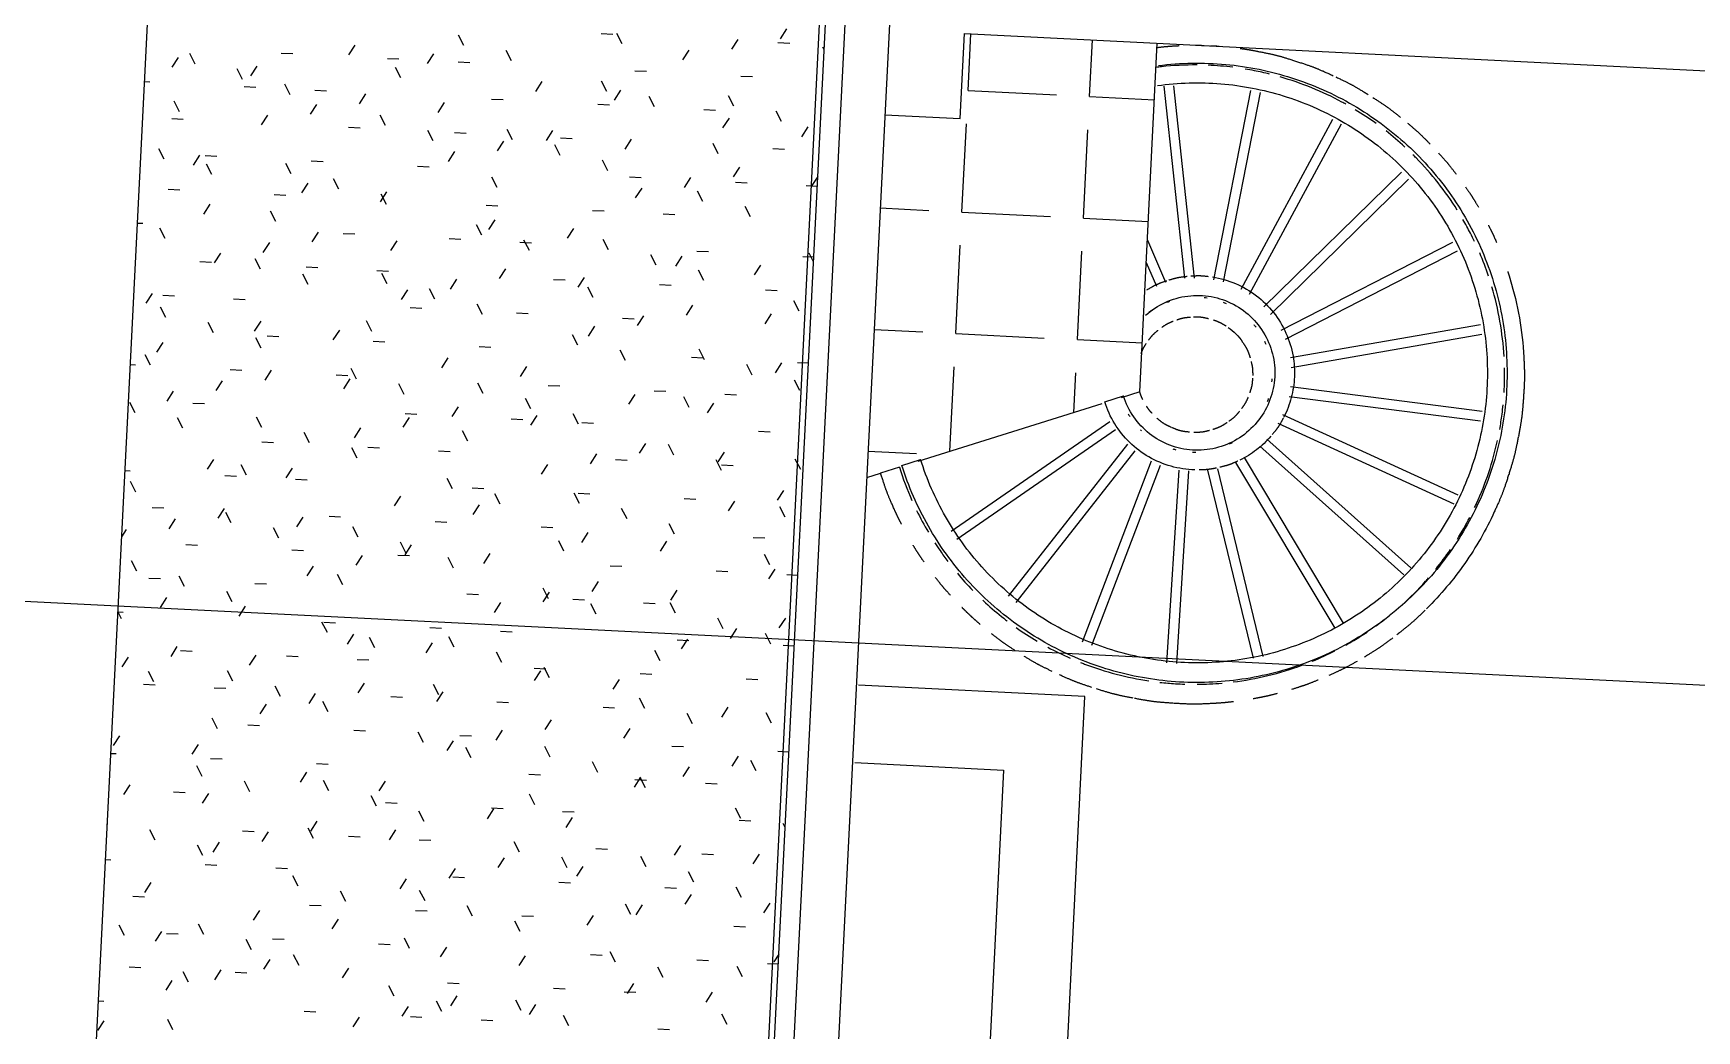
# Model space of a CAD drawing. Extents: x 549999 to 550212, y 1838161 to 1838467.
# Drawn here: x 550120.154 to 550124.451, y 1838348.672 to 1838351.249 of the extents above; entities that cross this region are included whole.
import ezdxf

# ---------------------------------------------------------------- set-up
doc = ezdxf.new("R2010")
doc.units = 0
for name, color, linetype in [('Level 10', 7, 'Continuous'), ('Level 15', 7, 'Continuous'), ('Level 18', 7, 'Continuous'), ('Level 36', 7, 'Continuous'), ('Level 4', 7, 'Continuous'), ('Level 8', 7, 'Continuous'), ('Level 9', 7, 'Continuous')]:
    doc.layers.add(name, color=color, linetype=linetype)

# ---------------------------------------------------------------- blocks, each defined once
blk = doc.blocks.new('TOP_R3')
at = {"layer": 'Level 10'}
blk.add_line((-150.16, 203.4), (-145.39, 205.16), dxfattribs=at)
for points, degree in [([(-135.23, 235.64), (-133.7, 236.2), (-132.11, 236.61), (-130.5, 236.86)], 2), ([(-129.6, 236.98), (-128.11, 237.16), (-126.6, 237.21), (-125.1, 237.11)], 2), ([(-123.97, 237.02), (-121.9, 236.8), (-117.83, 235.84), (-112.26, 232.95), (-107.57, 228.78), (-104.05, 223.58), (-102.63, 219.65), (-102.17, 217.63)], 3), ([(-140.74, 226.25), (-139.3, 227.69), (-135.99, 230.11), (-130.15, 232.08), (-123.99, 232.22), (-118.08, 230.5), (-112.95, 227.09), (-109.08, 222.3), (-107.57, 218.48), (-107.12, 216.5)], 3), ([(-140.72, 232.83), (-139.16, 233.89), (-137.48, 234.77), (-135.72, 235.45)], 2), ([(-107.12, 216.5), (-106.68, 214.55), (-106.39, 210.5), (-107.77, 204.56), (-110.85, 199.31), (-115.35, 195.2), (-120.86, 192.61), (-126.89, 191.78), (-132.9, 192.77), (-138.35, 195.5), (-142.74, 199.72), (-144.7, 203.28), (-145.39, 205.16)], 3), ([(-102.17, 217.63), (-101.77, 215.87), (-101.35, 212.27), (-101.9, 206.85), (-103.03, 203.41), (-103.77, 201.76)], 3), ([(-126.03, 187.01), (-128.11, 186.96), (-132.27, 187.38), (-138.17, 189.52), (-143.36, 193.05), (-147.52, 197.74), (-149.44, 201.46), (-150.16, 203.4)], 3), ([(-103.86, 201.57), (-104.58, 199.99), (-105.48, 198.49), (-106.51, 197.1)], 2), ([(-106.84, 196.68), (-107.88, 195.33), (-110.26, 192.85), (-113.08, 190.9), (-114.58, 190.08)], 3), ([(-115.04, 189.84), (-116.49, 189.08), (-118.01, 188.47), (-119.58, 188.01)], 2), ([(-120.45, 187.77), (-121.91, 187.4), (-123.4, 187.16), (-124.9, 187.06)], 2)]:
    blk.add_open_spline(points, degree=degree, dxfattribs=at)
blk = doc.blocks.new('TOP_R4')
at = {"layer": 'Level 10'}
blk.add_line((-201.69, 184.4), (-196.92, 186.16), dxfattribs=at)
for points in [[(-140.65, 290.84), (-134.94, 291.86), (-123.28, 292.65), (-105.96, 290.02), (-89.61, 283.72), (-75.01, 274.03), (-62.85, 261.42), (-53.7, 246.48), (-49.89, 235.44), (-48.61, 229.77)], [(-140.65, 285.68), (-135.27, 286.7), (-124.27, 287.57), (-107.9, 285.24), (-92.42, 279.41), (-78.59, 270.35), (-67.05, 258.5), (-58.38, 244.42), (-54.78, 233.99), (-53.56, 228.65)], [(-48.61, 229.77), (-47.34, 224.18), (-46.01, 212.72), (-47.73, 195.5), (-53.09, 179.04), (-61.84, 164.1), (-73.57, 151.38), (-87.75, 141.46), (-103.72, 134.78), (-120.75, 131.68), (-138.04, 132.27), (-154.82, 136.55), (-170.29, 144.31), (-183.75, 155.19), (-194.57, 168.69), (-199.71, 179.02), (-201.69, 184.4)], [(-53.56, 228.65), (-52.38, 223.41), (-51.13, 212.68), (-52.74, 196.55), (-57.76, 181.14), (-65.95, 167.15), (-76.94, 155.24), (-90.22, 145.94), (-105.18, 139.69), (-121.12, 136.78), (-137.32, 137.34), (-153.03, 141.34), (-167.52, 148.61), (-180.12, 158.8), (-190.26, 171.44), (-195.07, 181.12), (-196.92, 186.16)]]:
    blk.add_open_spline(points, degree=3, dxfattribs=at)
blk = doc.blocks.new('FLOO10')
at = {"layer": 'Level 8'}
for p, q in [((-151.49, 127.1), (-209.99, 127.1)), ((-151.49, -482.9), (-151.49, 127.1)), ((-209.99, 107.1), (-171.49, 107.1)), ((-171.49, 107.1), (-171.49, -462.9))]:
    blk.add_line(p, q, dxfattribs=at)

msp = doc.modelspace()

# ---------------------------------------------------------------- linework, layer by layer
at = {"layer": 'Level 15'}
for p, q in [((550121.2666, 1838351.217), (550121.2528, 1838351.2438)), ((550121.6212, 1838351.2477), (550121.6513, 1838351.2462)), ((550121.6755, 1838351.2211), (550121.6617, 1838351.2479)), ((550121.9737, 1838351.2324), (550121.9574, 1838351.2071)), ((550122.1002, 1838351.2596), (550122.0838, 1838351.2343)), ((550122.5687, 1838351.1006), (550122.576, 1838351.2469)), ((550122.8827, 1838351.0849), (550122.89, 1838351.2312)), ((550120.5287, 1838351.1862), (550120.5123, 1838351.1608)), ((550120.5719, 1838351.1691), (550120.5581, 1838351.196)), ((550120.7947, 1838351.1974), (550120.8248, 1838351.1959)), ((550120.9848, 1838351.2182), (550120.9684, 1838351.1928)), ((550121.0687, 1838351.1837), (550121.0988, 1838351.1822)), ((550121.188, 1838351.1957), (550121.1716, 1838351.1704)), ((550121.3897, 1838351.1773), (550121.3759, 1838351.2042)), ((550121.8473, 1838351.2053), (550121.8309, 1838351.1799)), ((550122.0778, 1838351.2248), (550122.108, 1838351.2233)), ((550122.1969, 1838351.2062), (550122.1937, 1838351.2123)), ((550120.6949, 1838351.1295), (550120.6812, 1838351.1563)), ((550120.7319, 1838351.1638), (550120.7156, 1838351.1384)), ((550121.1039, 1838351.1336), (550121.0901, 1838351.1604)), ((550121.2513, 1838351.1746), (550121.2815, 1838351.1731)), ((550121.708, 1838351.1518), (550121.7381, 1838351.1503)), ((550120.4406, 1838351.1236), (550120.455, 1838351.1229)), ((550120.6988, 1838351.1107), (550120.7289, 1838351.1092)), ((550120.818, 1838351.0898), (550120.8043, 1838351.1167)), ((550120.8815, 1838351.1015), (550120.9116, 1838351.1)), ((550121.468, 1838351.1237), (550121.4517, 1838351.0983)), ((550121.6358, 1838351.098), (550121.6221, 1838351.1248)), ((550121.6713, 1838351.1013), (550121.6549, 1838351.0759)), ((550121.9819, 1838351.1381), (550122.0121, 1838351.1366)), ((550122.5687, 1838351.1006), (550122.797, 1838351.0892)), ((550120.5322, 1838351.046), (550120.5184, 1838351.0729)), ((550120.8855, 1838351.0645), (550120.8692, 1838351.0392)), ((550121.012, 1838351.0917), (550120.9956, 1838351.0664)), ((550121.2152, 1838351.0693), (550121.1988, 1838351.044)), ((550121.3381, 1838351.0787), (550121.3682, 1838351.0772)), ((550121.6121, 1838351.065), (550121.6422, 1838351.0635)), ((550121.7589, 1838351.0583), (550121.7452, 1838351.0852)), ((550121.9634, 1838351.0604), (550121.9496, 1838351.0872)), ((550122.8827, 1838351.0849), (550123.0501, 1838351.0766)), ((550120.5116, 1838351.0285), (550120.5417, 1838351.027)), ((550120.7591, 1838351.0373), (550120.7427, 1838351.012)), ((550121.0642, 1838351.0105), (550121.0504, 1838351.0373)), ((550121.886, 1838351.0513), (550121.9162, 1838351.0498)), ((550121.9513, 1838351.0292), (550121.9349, 1838351.0039)), ((550122.0865, 1838351.0207), (550122.0727, 1838351.0475)), ((550122.553, 1838350.7867), (550122.5645, 1838351.015)), ((550120.9682, 1838351.0056), (550120.9984, 1838351.0041)), ((550121.1873, 1838350.9708), (550121.1735, 1838350.9977)), ((550121.2422, 1838350.9919), (550121.2723, 1838350.9904)), ((550121.3688, 1838350.9701), (550121.3524, 1838350.9447)), ((550121.3917, 1838350.9729), (550121.378, 1838350.9997)), ((550121.4952, 1838350.9973), (550121.4789, 1838350.9719)), ((550121.5162, 1838350.9783), (550121.5463, 1838350.9767)), ((550121.6985, 1838350.9748), (550121.6821, 1838350.9495)), ((550122.1546, 1838351.0068), (550122.1382, 1838350.9814)), ((550122.867, 1838350.771), (550122.8784, 1838350.9993)), ((550120.4925, 1838350.923), (550120.4788, 1838350.9498)), ((550120.5831, 1838350.9333), (550120.5667, 1838350.908)), ((550120.5984, 1838350.9326), (550120.6285, 1838350.9311)), ((550121.2424, 1838350.9429), (550121.226, 1838350.9175)), ((550121.5148, 1838350.9332), (550121.501, 1838350.96)), ((550121.9237, 1838350.9373), (550121.91, 1838350.9641)), ((550122.0641, 1838350.9509), (550122.0943, 1838350.9494)), ((550120.6156, 1838350.8833), (550120.6018, 1838350.9102)), ((550120.8201, 1838350.8853), (550120.8063, 1838350.9122)), ((550120.8723, 1838350.9189), (550120.9025, 1838350.9174)), ((550121.1463, 1838350.9052), (550121.1764, 1838350.9037)), ((550121.6379, 1838350.8935), (550121.6241, 1838350.9204)), ((550121.9785, 1838350.9028), (550121.9621, 1838350.8774)), ((550120.5025, 1838350.8458), (550120.5326, 1838350.8443)), ((550120.8631, 1838350.8613), (550120.8467, 1838350.836)), ((550120.9431, 1838350.8457), (550120.9294, 1838350.8725)), ((550121.3521, 1838350.8498), (550121.3383, 1838350.8766)), ((550121.6943, 1838350.8778), (550121.7244, 1838350.8763)), ((550121.7257, 1838350.8484), (550121.7093, 1838350.8231)), ((550121.8521, 1838350.8756), (550121.8357, 1838350.8503)), ((550121.8841, 1838350.8142), (550121.8703, 1838350.841)), ((550121.9682, 1838350.8641), (550121.9984, 1838350.8626)), ((550122.1509, 1838350.855), (550122.1793, 1838350.8535)), ((550122.1805, 1838350.8785), (550122.1654, 1838350.855)), ((550120.6103, 1838350.8069), (550120.5939, 1838350.7816)), ((550120.7764, 1838350.8321), (550120.8066, 1838350.8306)), ((550121.0663, 1838350.8389), (550121.05, 1838350.8135)), ((550121.0662, 1838350.806), (550121.0525, 1838350.8329)), ((550121.3244, 1838350.8047), (550121.3545, 1838350.8032)), ((550122.0071, 1838350.7745), (550121.9934, 1838350.8014)), ((550122.3417, 1838350.7972), (550122.4674, 1838350.791)), ((550120.4223, 1838350.7583), (550120.4367, 1838350.7576)), ((550120.7804, 1838350.7623), (550120.7666, 1838350.7891)), ((550121.3464, 1838350.7668), (550121.33, 1838350.7415)), ((550121.5984, 1838350.791), (550121.6285, 1838350.7895)), ((550121.781, 1838350.7819), (550121.8112, 1838350.7804)), ((550122.553, 1838350.7867), (550122.7814, 1838350.7753)), ((550122.867, 1838350.771), (550123.0344, 1838350.7626)), ((550120.4946, 1838350.7185), (550120.4808, 1838350.7454)), ((550120.8903, 1838350.7349), (550120.8739, 1838350.7095)), ((550120.9545, 1838350.7317), (550120.9847, 1838350.7302)), ((550121.0935, 1838350.7125), (550121.0772, 1838350.6871)), ((550121.2285, 1838350.718), (550121.2586, 1838350.7165)), ((550121.3124, 1838350.7267), (550121.2986, 1838350.7535)), ((550121.4355, 1838350.687), (550121.4217, 1838350.7139)), ((550121.5496, 1838350.7444), (550121.5332, 1838350.7191)), ((550121.6399, 1838350.6891), (550121.6262, 1838350.7159)), ((550120.6375, 1838350.6805), (550120.6211, 1838350.6552)), ((550120.7639, 1838350.7077), (550120.7475, 1838350.6823)), ((550121.4112, 1838350.7088), (550121.4413, 1838350.7073)), ((550121.763, 1838350.6494), (550121.7493, 1838350.6763)), ((550121.8297, 1838350.6724), (550121.8133, 1838350.647)), ((550121.8678, 1838350.686), (550121.8979, 1838350.6845)), ((550122.1418, 1838350.6723), (550122.1701, 1838350.6709)), ((550122.1695, 1838350.6582), (550122.1582, 1838350.6803)), ((550122.5373, 1838350.4727), (550122.5488, 1838350.7011)), ((550122.8513, 1838350.4571), (550122.8627, 1838350.6854)), ((550120.5847, 1838350.6586), (550120.6148, 1838350.6571)), ((550120.7407, 1838350.6392), (550120.727, 1838350.666)), ((550120.8638, 1838350.5995), (550120.8501, 1838350.6264)), ((550120.8586, 1838350.6449), (550120.8888, 1838350.6434)), ((550121.0413, 1838350.6358), (550121.0714, 1838350.6343)), ((550121.0683, 1838350.6016), (550121.0545, 1838350.6284)), ((550121.3736, 1838350.6404), (550121.3572, 1838350.6151)), ((550121.8861, 1838350.6097), (550121.8723, 1838350.6366)), ((550122.0329, 1838350.6499), (550122.0165, 1838350.6246)), ((550121.1207, 1838350.586), (550121.1044, 1838350.5607)), ((550121.1914, 1838350.5619), (550121.1776, 1838350.5887)), ((550121.2472, 1838350.6132), (550121.2308, 1838350.5879)), ((550121.4979, 1838350.6129), (550121.5281, 1838350.6114)), ((550121.5768, 1838350.618), (550121.5604, 1838350.5926)), ((550121.6003, 1838350.566), (550121.5865, 1838350.5928)), ((550121.7719, 1838350.5993), (550121.802, 1838350.5977)), ((550122.0459, 1838350.5856), (550122.076, 1838350.584)), ((550120.4614, 1838350.5765), (550120.445, 1838350.5512)), ((550120.4966, 1838350.5141), (550120.4829, 1838350.5409)), ((550120.4888, 1838350.5718), (550120.5189, 1838350.5703)), ((550120.6714, 1838350.5627), (550120.7016, 1838350.5612)), ((550121.128, 1838350.5399), (550121.1582, 1838350.5384)), ((550121.3144, 1838350.5222), (550121.3007, 1838350.5491)), ((550121.8569, 1838350.5459), (550121.8405, 1838350.5206)), ((550122.1323, 1838350.5304), (550122.1185, 1838350.5573)), ((550120.6197, 1838350.4744), (550120.6059, 1838350.5012)), ((550120.7415, 1838350.5045), (550120.7251, 1838350.4791)), ((550121.0286, 1838350.4785), (550121.0148, 1838350.5053)), ((550121.402, 1838350.5262), (550121.4322, 1838350.5247)), ((550121.676, 1838350.5125), (550121.7061, 1838350.511)), ((550121.7304, 1838350.5187), (550121.7141, 1838350.4934)), ((550122.0601, 1838350.5235), (550122.0437, 1838350.4982)), ((550120.7428, 1838350.4347), (550120.729, 1838350.4616)), ((550120.7582, 1838350.4668), (550120.7883, 1838350.4653)), ((550120.9447, 1838350.482), (550120.9283, 1838350.4567)), ((550121.0322, 1838350.4531), (550121.0623, 1838350.4516)), ((550121.5606, 1838350.4429), (550121.5468, 1838350.4698)), ((550121.604, 1838350.4916), (550121.5876, 1838350.4662)), ((550122.326, 1838350.4833), (550122.4517, 1838350.477)), ((550122.5373, 1838350.4727), (550122.7657, 1838350.4613)), ((550122.8513, 1838350.4571), (550123.0187, 1838350.4487)), ((550120.457, 1838350.391), (550120.4432, 1838350.4178)), ((550120.4886, 1838350.4501), (550120.4722, 1838350.4247)), ((550121.3061, 1838350.4394), (550121.3363, 1838350.4379)), ((550121.6837, 1838350.4032), (550121.6699, 1838350.4301)), ((550121.8541, 1838350.412), (550121.8842, 1838350.4105)), ((550121.8881, 1838350.4053), (550121.8744, 1838350.4321)), ((550120.4041, 1838350.393), (550120.4184, 1838350.3923)), ((550120.6623, 1838350.3801), (550120.6924, 1838350.3786)), ((550120.7686, 1838350.378), (550120.7523, 1838350.3527)), ((550120.9889, 1838350.3554), (550120.9752, 1838350.3822)), ((550121.2247, 1838350.41), (550121.2084, 1838350.3846)), ((550121.428, 1838350.3876), (550121.4116, 1838350.3622)), ((550122.0112, 1838350.3656), (550121.9975, 1838350.3925)), ((550122.0873, 1838350.3971), (550122.0709, 1838350.3717)), ((550122.1281, 1838350.3983), (550122.1564, 1838350.3969)), ((550122.5221, 1838350.1687), (550122.5331, 1838350.3871)), ((550122.8419, 1838350.2688), (550122.847, 1838350.3714)), ((550120.6422, 1838350.3508), (550120.6258, 1838350.3255)), ((550120.9363, 1838350.3664), (550120.9664, 1838350.3649)), ((550120.9719, 1838350.3556), (550120.9555, 1838350.3303)), ((550121.112, 1838350.3157), (550121.0983, 1838350.3426)), ((550121.3165, 1838350.3178), (550121.3027, 1838350.3446)), ((550121.4842, 1838350.339), (550121.5144, 1838350.3375)), ((550121.7582, 1838350.3253), (550121.7883, 1838350.3238)), ((550122.1343, 1838350.326), (550122.1205, 1838350.3528)), ((550120.4173, 1838350.2679), (550120.4035, 1838350.2947)), ((550120.5158, 1838350.3236), (550120.4994, 1838350.2983)), ((550120.5664, 1838350.2933), (550120.5965, 1838350.2918)), ((550121.2519, 1838350.2836), (550121.2355, 1838350.2582)), ((550121.4396, 1838350.2781), (550121.4258, 1838350.305)), ((550121.708, 1838350.3155), (550121.6916, 1838350.2902)), ((550121.8485, 1838350.2822), (550121.8347, 1838350.3091)), ((550121.9112, 1838350.2931), (550121.8949, 1838350.2677)), ((550121.9408, 1838350.3161), (550121.971, 1838350.3146)), ((550120.5404, 1838350.2282), (550120.5266, 1838350.2551)), ((550120.7448, 1838350.2303), (550120.7311, 1838350.2571)), ((550121.1255, 1838350.2564), (550121.1091, 1838350.231)), ((550121.1144, 1838350.2659), (550121.1445, 1838350.2644)), ((550121.3883, 1838350.2522), (550121.4185, 1838350.2507)), ((550121.4552, 1838350.2611), (550121.4388, 1838350.2358)), ((550121.5627, 1838350.2384), (550121.5489, 1838350.2653)), ((550121.571, 1838350.2431), (550121.6011, 1838350.2416)), ((550120.8679, 1838350.1906), (550120.8541, 1838350.2175)), ((550120.9991, 1838350.2292), (550120.9827, 1838350.2038)), ((550121.2768, 1838350.1947), (550121.2631, 1838350.2215)), ((550122.0276, 1838350.2203), (550122.0577, 1838350.2187)), ((550120.7445, 1838350.1928), (550120.7746, 1838350.1913)), ((550120.991, 1838350.1509), (550120.9772, 1838350.1778)), ((550121.0185, 1838350.1791), (550121.0486, 1838350.1776)), ((550121.2011, 1838350.17), (550121.2312, 1838350.1685)), ((550121.6088, 1838350.1619), (550121.5924, 1838350.1366)), ((550121.7352, 1838350.1891), (550121.7188, 1838350.1637)), ((550121.8088, 1838350.1591), (550121.7951, 1838350.186)), ((550121.9384, 1838350.1667), (550121.9221, 1838350.1413)), ((550122.3103, 1838350.1694), (550122.436, 1838350.1631)), ((550120.3904, 1838350.119), (550120.4047, 1838350.1183)), ((550120.6198, 1838350.1476), (550120.6034, 1838350.1223)), ((550120.7052, 1838350.1072), (550120.6914, 1838350.134)), ((550120.823, 1838350.1252), (550120.8067, 1838350.0998)), ((550121.4823, 1838350.1347), (550121.466, 1838350.1094)), ((550121.6577, 1838350.1472), (550121.6879, 1838350.1457)), ((550121.9319, 1838350.1195), (550121.9181, 1838350.1463)), ((550121.9317, 1838350.1335), (550121.9619, 1838350.132)), ((550122.1364, 1838350.1215), (550122.1226, 1838350.1484)), ((550120.4193, 1838350.0634), (550120.4056, 1838350.0903)), ((550120.6486, 1838350.1061), (550120.6787, 1838350.1046)), ((550120.8312, 1838350.097), (550120.8614, 1838350.0954)), ((550121.2372, 1838350.0716), (550121.2234, 1838350.0985)), ((550121.2879, 1838350.0741), (550121.318, 1838350.0726)), ((550122.092, 1838350.0674), (550122.0757, 1838350.0421)), ((550120.4614, 1838350.0239), (550120.4915, 1838350.0224)), ((550121.1031, 1838350.0531), (550121.0867, 1838350.0278)), ((550121.3063, 1838350.0307), (550121.2899, 1838350.0054)), ((550121.3602, 1838350.0319), (550121.3465, 1838350.0588)), ((550121.5647, 1838350.034), (550121.5509, 1838350.0608)), ((550121.5618, 1838350.0604), (550121.592, 1838350.0589)), ((550121.8358, 1838350.0467), (550121.866, 1838350.0452)), ((550121.9656, 1838350.0402), (550121.9492, 1838350.0149)), ((550122.0967, 1838349.9984), (550122.0829, 1838350.0253)), ((550120.5206, 1838349.994), (550120.5042, 1838349.9686)), ((550120.647, 1838350.0212), (550120.6306, 1838349.9958)), ((550120.6655, 1838349.9841), (550120.6517, 1838350.011)), ((550120.8502, 1838349.9988), (550120.8338, 1838349.9734)), ((550120.918, 1838350.0011), (550120.9481, 1838349.9996)), ((550121.192, 1838349.9874), (550121.2221, 1838349.9859)), ((550121.6878, 1838349.9943), (550121.674, 1838350.0212)), ((550121.8109, 1838349.9547), (550121.7971, 1838349.9815)), ((550120.3941, 1838349.9668), (550120.3818, 1838349.9477)), ((550120.7886, 1838349.9444), (550120.7748, 1838349.9713)), ((550120.993, 1838349.9465), (550120.9793, 1838349.9733)), ((550121.466, 1838349.9737), (550121.4961, 1838349.9722)), ((550121.525, 1838349.9109), (550121.5113, 1838349.9378)), ((550121.5863, 1838349.9587), (550121.57, 1838349.9333)), ((550122.0139, 1838349.9463), (550122.0441, 1838349.9448)), ((550120.5481, 1838349.928), (550120.5783, 1838349.9265)), ((550120.8221, 1838349.9143), (550120.8522, 1838349.9128)), ((550121.0038, 1838349.8995), (550120.9875, 1838349.8742)), ((550121.0961, 1838349.9006), (550121.1262, 1838349.8991)), ((550121.1161, 1838349.9068), (550121.1024, 1838349.9337)), ((550121.1303, 1838349.9267), (550121.1139, 1838349.9014)), ((550121.3335, 1838349.9043), (550121.3171, 1838349.8789)), ((550121.7896, 1838349.9362), (550121.7732, 1838349.9109)), ((550122.057, 1838349.8753), (550122.0433, 1838349.9022)), ((550120.4214, 1838349.859), (550120.4076, 1838349.8858)), ((550120.8774, 1838349.8723), (550120.861, 1838349.847)), ((550121.2392, 1838349.8672), (550121.2254, 1838349.894)), ((550121.644, 1838349.8732), (550121.6742, 1838349.8717)), ((550121.918, 1838349.8595), (550121.9482, 1838349.858)), ((550122.0696, 1838349.8642), (550122.0532, 1838349.8389)), ((550120.4522, 1838349.8412), (550120.4824, 1838349.8397)), ((550120.5445, 1838349.8193), (550120.5307, 1838349.8462)), ((550120.7262, 1838349.8275), (550120.7564, 1838349.826)), ((550120.9534, 1838349.8234), (550120.9396, 1838349.8503)), ((550121.4854, 1838349.7878), (550121.4716, 1838349.8147)), ((550121.6135, 1838349.8322), (550121.5972, 1838349.8069)), ((550121.8168, 1838349.8098), (550121.8004, 1838349.7845)), ((550122.1007, 1838349.8504), (550122.129, 1838349.849)), ((550120.4981, 1838349.7908), (550120.4818, 1838349.7654)), ((550120.6675, 1838349.7796), (550120.6538, 1838349.8065)), ((550120.7014, 1838349.7683), (550120.685, 1838349.743)), ((550121.2742, 1838349.8001), (550121.3043, 1838349.7986)), ((550121.3607, 1838349.7779), (550121.3443, 1838349.7525)), ((550121.4871, 1838349.8051), (550121.4707, 1838349.7797)), ((550121.5482, 1838349.7864), (550121.5783, 1838349.7849)), ((550121.6084, 1838349.7482), (550121.5947, 1838349.775)), ((550121.7308, 1838349.7773), (550121.7609, 1838349.7758)), ((550121.8129, 1838349.7502), (550121.7991, 1838349.7771)), ((550120.3817, 1838349.7359), (550120.3721, 1838349.7546)), ((550120.3721, 1838349.7537), (550120.3865, 1838349.753)), ((550120.9137, 1838349.7003), (550120.8999, 1838349.7272)), ((550120.9043, 1838349.7271), (550120.9344, 1838349.7256)), ((550121.936, 1838349.7105), (550121.9222, 1838349.7374)), ((550122.0968, 1838349.7378), (550122.0804, 1838349.7124)), ((550120.9814, 1838349.6963), (550120.965, 1838349.6709)), ((550121.0368, 1838349.6607), (550121.023, 1838349.6875)), ((550121.1783, 1838349.7134), (550121.2084, 1838349.7119)), ((550121.2412, 1838349.6627), (550121.2275, 1838349.6896)), ((550121.3609, 1838349.7043), (550121.3911, 1838349.7027)), ((550121.8176, 1838349.6814), (550121.8477, 1838349.6799)), ((550121.844, 1838349.6834), (550121.8276, 1838349.658)), ((550121.9704, 1838349.7106), (550121.954, 1838349.6852)), ((550122.0591, 1838349.6709), (550122.0453, 1838349.6977)), ((550120.3989, 1838349.6371), (550120.3825, 1838349.6118)), ((550120.5253, 1838349.6643), (550120.509, 1838349.639)), ((550120.5344, 1838349.654), (550120.5646, 1838349.6525)), ((550120.7286, 1838349.6419), (550120.7122, 1838349.6166)), ((550120.8084, 1838349.6403), (550120.8386, 1838349.6388)), ((550121.1846, 1838349.6739), (550121.1683, 1838349.6485)), ((550121.3643, 1838349.623), (550121.3506, 1838349.6499)), ((550121.7732, 1838349.6271), (550121.7595, 1838349.654)), ((550122.0915, 1838349.6677), (550122.1199, 1838349.6663)), ((550120.4651, 1838349.5731), (550120.4514, 1838349.6)), ((550120.6696, 1838349.5752), (550120.6558, 1838349.602)), ((550120.9911, 1838349.6312), (550121.0212, 1838349.6297)), ((550121.4477, 1838349.6084), (550121.4778, 1838349.6069)), ((550121.4647, 1838349.6018), (550121.4483, 1838349.5765)), ((550121.4874, 1838349.5834), (550121.4736, 1838349.6102)), ((550121.7217, 1838349.5947), (550121.7518, 1838349.5932)), ((550120.4385, 1838349.5673), (550120.4687, 1838349.5658)), ((550120.6212, 1838349.5581), (550120.6513, 1838349.5566)), ((550120.7927, 1838349.5355), (550120.7789, 1838349.5624)), ((550121.0086, 1838349.5699), (550120.9922, 1838349.5445)), ((550121.2016, 1838349.5396), (550121.1878, 1838349.5665)), ((550121.6679, 1838349.5794), (550121.6515, 1838349.554)), ((550121.9957, 1838349.581), (550122.0258, 1838349.5795)), ((550120.7558, 1838349.5155), (550120.7394, 1838349.4901)), ((550120.8822, 1838349.5427), (550120.8658, 1838349.5173)), ((550120.9158, 1838349.4959), (550120.902, 1838349.5227)), ((550121.0778, 1838349.5353), (550121.108, 1838349.5338)), ((550121.2118, 1838349.5474), (550121.1955, 1838349.5221)), ((550121.3518, 1838349.5216), (550121.3819, 1838349.5201)), ((550121.6258, 1838349.5079), (550121.6559, 1838349.5064)), ((550121.7336, 1838349.504), (550121.7198, 1838349.5309)), ((550120.6299, 1838349.4521), (550120.6162, 1838349.479)), ((550121.4919, 1838349.4754), (550121.4755, 1838349.4501)), ((550121.8567, 1838349.4644), (550121.8429, 1838349.4912)), ((550121.948, 1838349.5074), (550121.9316, 1838349.482)), ((550122.0611, 1838349.4664), (550122.0474, 1838349.4933)), ((550120.3765, 1838349.4339), (550120.3601, 1838349.4086)), ((550120.708, 1838349.4622), (550120.7381, 1838349.4607)), ((550120.9819, 1838349.4485), (550121.0121, 1838349.447)), ((550121.1619, 1838349.4165), (550121.1482, 1838349.4434)), ((550121.2559, 1838349.4348), (550121.286, 1838349.4333)), ((550121.3654, 1838349.4482), (550121.3491, 1838349.4229)), ((550121.6951, 1838349.453), (550121.6787, 1838349.4276)), ((550120.3538, 1838349.3884), (550120.3682, 1838349.3877)), ((550120.5797, 1838349.4115), (550120.5633, 1838349.3861)), ((550121.239, 1838349.421), (550121.2226, 1838349.3957)), ((550121.285, 1838349.3769), (550121.2712, 1838349.4037)), ((550121.4895, 1838349.3789), (550121.4757, 1838349.4058)), ((550121.8039, 1838349.4074), (550121.834, 1838349.4059)), ((550121.9751, 1838349.3809), (550121.9588, 1838349.3556)), ((550122.0778, 1838349.3938), (550122.1062, 1838349.3923)), ((550120.5903, 1838349.329), (550120.5765, 1838349.3559)), ((550120.6121, 1838349.3755), (550120.6422, 1838349.374)), ((550120.8597, 1838349.3394), (550120.8434, 1838349.3141)), ((550120.886, 1838349.3618), (550120.9162, 1838349.3603)), ((550121.6125, 1838349.3393), (550121.5988, 1838349.3661)), ((550121.8487, 1838349.3537), (550121.8323, 1838349.3284)), ((550122.0214, 1838349.3433), (550122.0077, 1838349.3702)), ((550120.4037, 1838349.3075), (550120.3873, 1838349.2821)), ((550120.7133, 1838349.2894), (550120.6996, 1838349.3162)), ((550120.9178, 1838349.2914), (550120.904, 1838349.3183)), ((550121.063, 1838349.317), (550121.0466, 1838349.2917)), ((550121.434, 1838349.3344), (550121.4641, 1838349.3329)), ((550121.7223, 1838349.3265), (550121.7059, 1838349.3012)), ((550121.708, 1838349.3207), (550121.7381, 1838349.3192)), ((550121.7356, 1838349.2996), (550121.7219, 1838349.3264)), ((550121.8906, 1838349.3116), (550121.9208, 1838349.3101)), ((550120.5162, 1838349.2887), (550120.5463, 1838349.2872)), ((550120.6069, 1838349.2851), (550120.5905, 1838349.2597)), ((550121.0409, 1838349.2517), (550121.0271, 1838349.2786)), ((550121.0641, 1838349.2613), (550121.0943, 1838349.2598)), ((550121.4498, 1838349.2558), (550121.436, 1838349.2827)), ((550120.8869, 1838349.213), (550120.8706, 1838349.1877)), ((550121.164, 1838349.2121), (550121.1502, 1838349.2389)), ((550121.343, 1838349.245), (550121.3266, 1838349.2196)), ((550121.3381, 1838349.2476), (550121.3682, 1838349.2461)), ((550121.5208, 1838349.2385), (550121.5509, 1838349.237)), ((550121.5463, 1838349.2225), (550121.5299, 1838349.1972)), ((550121.9818, 1838349.2203), (550121.968, 1838349.2471)), ((550121.9774, 1838349.2157), (550122.0075, 1838349.2142)), ((550122.0965, 1838349.197), (550122.0911, 1838349.2074)), ((550120.3461, 1838349.2039), (550120.3447, 1838349.2066)), ((550120.4692, 1838349.1642), (550120.4555, 1838349.1911)), ((550120.6943, 1838349.1883), (550120.7244, 1838349.1868)), ((550120.7605, 1838349.1858), (550120.7441, 1838349.1605)), ((550120.8781, 1838349.1683), (550120.8644, 1838349.1952)), ((550120.9682, 1838349.1746), (550120.9984, 1838349.1731)), ((550121.0902, 1838349.1906), (550121.0738, 1838349.1652)), ((550121.1509, 1838349.1654), (550121.181, 1838349.1639)), ((550120.5923, 1838349.1246), (550120.5785, 1838349.1514)), ((550120.6341, 1838349.1586), (550120.6177, 1838349.1333)), ((550121.4101, 1838349.1328), (550121.3964, 1838349.1596)), ((550121.6075, 1838349.1426), (550121.6377, 1838349.1411)), ((550121.7377, 1838349.0951), (550121.7239, 1838349.122)), ((550121.8263, 1838349.1505), (550121.8099, 1838349.1252)), ((550121.8815, 1838349.1289), (550121.9116, 1838349.1274)), ((550122.0295, 1838349.1281), (550122.0132, 1838349.1027)), ((550120.3401, 1838349.1144), (550120.3545, 1838349.1137)), ((550120.5984, 1838349.1015), (550120.6285, 1838349.1)), ((550120.781, 1838349.0924), (550120.8112, 1838349.0909)), ((550121.2438, 1838349.0914), (550121.2274, 1838349.066)), ((550121.3702, 1838349.1185), (550121.3538, 1838349.0932)), ((550121.5332, 1838349.0931), (550121.5194, 1838349.1199)), ((550121.5734, 1838349.0961), (550121.5571, 1838349.0708)), ((550121.8607, 1838349.0555), (550121.847, 1838349.0823)), ((550120.458, 1838349.0546), (550120.4417, 1838349.0293)), ((550120.8385, 1838349.0452), (550120.8247, 1838349.0721)), ((550121.1174, 1838349.0642), (550121.101, 1838349.0388)), ((550121.2376, 1838349.0695), (550121.2678, 1838349.068)), ((550121.5116, 1838349.0558), (550121.5418, 1838349.0543)), ((550121.7856, 1838349.0421), (550121.8157, 1838349.0406)), ((550121.9838, 1838349.0158), (550121.9701, 1838349.0427)), ((550120.4111, 1838349.0193), (550120.4413, 1838349.0178)), ((550120.8678, 1838348.9965), (550120.8979, 1838348.995)), ((550120.9616, 1838349.0056), (550120.9478, 1838349.0324)), ((550121.166, 1838349.0076), (550121.1522, 1838349.0345)), ((550121.2891, 1838348.968), (550121.2753, 1838348.9948)), ((550121.698, 1838348.972), (550121.6842, 1838348.9989)), ((550121.7271, 1838348.9969), (550121.7107, 1838348.9715)), ((550121.8535, 1838349.0241), (550121.8371, 1838348.9987)), ((550122.0567, 1838349.0017), (550122.0403, 1838348.9763)), ((550120.7381, 1838348.9826), (550120.7217, 1838348.9572)), ((550120.9413, 1838348.9602), (550120.9249, 1838348.9348)), ((550121.1418, 1838348.9828), (550121.1719, 1838348.9813)), ((550121.4122, 1838348.9283), (550121.3984, 1838348.9551)), ((550121.4157, 1838348.9691), (550121.4459, 1838348.9676)), ((550121.6006, 1838348.9697), (550121.5843, 1838348.9444)), ((550120.3899, 1838348.9181), (550120.3761, 1838348.9449)), ((550120.4852, 1838348.9282), (550120.4689, 1838348.9029)), ((550120.4979, 1838348.9234), (550120.528, 1838348.9219)), ((550120.5943, 1838348.9201), (550120.5806, 1838348.947)), ((550120.7174, 1838348.8805), (550120.7037, 1838348.9073)), ((550120.7719, 1838348.9097), (550120.802, 1838348.9082)), ((550121.1263, 1838348.8845), (550121.1126, 1838348.9114)), ((550121.9637, 1838348.9417), (550121.9938, 1838348.9402)), ((550120.8405, 1838348.8408), (550120.8267, 1838348.8676)), ((550121.0459, 1838348.896), (550121.076, 1838348.8945)), ((550121.2214, 1838348.8881), (550121.205, 1838348.8628)), ((550121.4246, 1838348.8657), (550121.4082, 1838348.8404)), ((550121.5938, 1838348.8686), (550121.624, 1838348.8671)), ((550121.6583, 1838348.849), (550121.6446, 1838348.8758)), ((550122.0801, 1838348.8693), (550122.0675, 1838348.8499)), ((550120.402, 1838348.8367), (550120.4322, 1838348.8351)), ((550120.5547, 1838348.797), (550120.5409, 1838348.8239)), ((550120.6389, 1838348.829), (550120.6225, 1838348.8036)), ((550120.676, 1838348.823), (550120.7061, 1838348.8214)), ((550120.7653, 1838348.8562), (550120.7489, 1838348.8308)), ((550120.9685, 1838348.8337), (550120.9521, 1838348.8084)), ((550121.7814, 1838348.8093), (550121.7677, 1838348.8362)), ((550121.8678, 1838348.8549), (550121.8979, 1838348.8534)), ((550121.9859, 1838348.8113), (550121.9721, 1838348.8382)), ((550122.0505, 1838348.8458), (550122.0788, 1838348.8444)), ((550120.5124, 1838348.8018), (550120.4961, 1838348.7764)), ((550121.0867, 1838348.7615), (550121.0729, 1838348.7883)), ((550121.224, 1838348.7956), (550121.2541, 1838348.7941)), ((550121.4979, 1838348.7819), (550121.5281, 1838348.7804)), ((550121.7046, 1838348.7937), (550121.6883, 1838348.7683)), ((550120.3219, 1838348.7491), (550120.3363, 1838348.7484)), ((550121.1221, 1838348.7345), (550121.1058, 1838348.7092)), ((550121.2098, 1838348.7218), (550121.196, 1838348.7486)), ((550121.2486, 1838348.7617), (550121.2322, 1838348.7364)), ((550121.4142, 1838348.7238), (550121.4005, 1838348.7507)), ((550121.4518, 1838348.7393), (550121.4354, 1838348.7139)), ((550121.6806, 1838348.7727), (550121.7107, 1838348.7712)), ((550121.9079, 1838348.7712), (550121.8915, 1838348.7459)), ((550120.3364, 1838348.6978), (550120.32, 1838348.6724)), ((550120.515, 1838348.674), (550120.5013, 1838348.7008)), ((550120.8541, 1838348.7225), (550120.8842, 1838348.721)), ((550120.9957, 1838348.7073), (550120.9793, 1838348.682)), ((550121.1281, 1838348.7088), (550121.1582, 1838348.7073)), ((550121.3107, 1838348.6997), (550121.3408, 1838348.6982)), ((550121.5373, 1838348.6842), (550121.5235, 1838348.711)), ((550121.9462, 1838348.6883), (550121.9324, 1838348.7151)), ((550121.7673, 1838348.6768), (550121.7975, 1838348.6753))]:
    msp.add_line(p, q, dxfattribs=at)
at = {"layer": 'Level 18'}
msp.add_line((550122.8254, 1838362.7772), (550121.7645, 1838341.5558), dxfattribs=at)
at = {"layer": 'Level 36'}
msp.add_line((550111.6034, 1838350.2079), (550140.6448, 1838348.756), dxfattribs=at)
at = {"layer": 'Level 4'}
for p, q in [((550121.8336, 1838344.2402), (550122.1924, 1838351.4162)), ((550122.3722, 1838351.4072), (550122.0044, 1838344.0514))]:
    msp.add_line(p, q, dxfattribs=at)
at = {"layer": 'Level 8'}
for p, q in [((550120.517, 1838352.6514), (550120.2174, 1838346.6589)), ((550121.8479, 1838344.2245), (550122.2074, 1838351.4155)), ((550122.5484, 1838351.028), (550122.5594, 1838351.2477)), ((550122.5594, 1838351.2477), (550125.7454, 1838351.0884)), ((550123.0124, 1838350.3222), (550123.0574, 1838351.2228)), ((550122.3537, 1838351.0377), (550122.5484, 1838351.028)), ((550122.4398, 1838350.143), (550122.9154, 1838350.2918)), ((550122.3069, 1838350.1014), (550122.3428, 1838350.1126))]:
    msp.add_line(p, q, dxfattribs=at)
at = {"layer": 'Level 9'}
for p, q in [((550123.0741, 1838351.1116), (550123.1278, 1838350.6161)), ((550123.0995, 1838351.1127), (550123.1533, 1838350.6161)), ((550123.2983, 1838351.1006), (550123.2027, 1838350.6115)), ((550123.3232, 1838351.0954), (550123.2276, 1838350.6066)), ((550123.5098, 1838351.0254), (550123.2733, 1838350.5867)), ((550123.5322, 1838351.0135), (550123.295, 1838350.5733)), ((550123.6887, 1838350.89), (550123.3332, 1838350.5416)), ((550123.7063, 1838350.8717), (550123.3498, 1838350.5223)), ((550123.032, 1838350.7138), (550123.079, 1838350.6054)), ((550123.82, 1838350.7082), (550123.3767, 1838350.4806)), ((550123.8319, 1838350.6857), (550123.388, 1838350.4579)), ((550123.0291, 1838350.6566), (550123.0556, 1838350.5955)), ((550123.8928, 1838350.4957), (550123.4018, 1838350.4099)), ((550123.8956, 1838350.4704), (550123.4035, 1838350.3844)), ((550123.8964, 1838350.2712), (550123.4021, 1838350.3349)), ((550122.4398, 1838350.143), (550122.9154, 1838350.2918)), ((550123.0124, 1838350.3222), (550122.9639, 1838350.307)), ((550123.8929, 1838350.2461), (550123.3984, 1838350.3097)), ((550122.5248, 1838349.9625), (550122.9354, 1838350.246)), ((550123.8247, 1838350.0322), (550123.37, 1838350.2403)), ((550123.8352, 1838350.0553), (550123.382, 1838350.2627)), ((550122.5395, 1838349.9418), (550122.9496, 1838350.225)), ((550123.7122, 1838349.8675), (550123.3409, 1838350.2)), ((550122.6735, 1838349.7944), (550122.9816, 1838350.1871)), ((550122.6929, 1838349.778), (550123.0005, 1838350.1701)), ((550123.5388, 1838349.7251), (550123.2829, 1838350.1527)), ((550123.6945, 1838349.8492), (550123.3227, 1838350.1822)), ((550122.3913, 1838350.1278), (550122.3428, 1838350.1126)), ((550122.8645, 1838349.6764), (550123.0426, 1838350.1437)), ((550122.8883, 1838349.6675), (550123.0658, 1838350.1332)), ((550123.0824, 1838349.6223), (550123.1138, 1838350.1199)), ((550123.1077, 1838349.6204), (550123.1391, 1838350.1178)), ((550123.3065, 1838349.6342), (550123.1886, 1838350.1197)), ((550123.3315, 1838349.6387), (550123.2139, 1838350.123)), ((550123.5172, 1838349.7118), (550123.2609, 1838350.1399))]:
    msp.add_line(p, q, dxfattribs=at)
for radius, start, end in [(0.8, 96.1851, 97.2243), (0.8, 89.6112, 96.1851), (0.8, 82.9559, 87.5591), (0.8, 78.9313, 80.6579), (0.8, 76.0547, 78.9313), (0.8, 61.6774, 74.0026), (0.8, 60.8548, 61.6774), (0.8, 54.1995, 58.8027), (0.8, 47.2983, 51.9015), (0.8, 44.4236, 45.2462), (0.8, 32.0983, 44.4236), (0.8, 27.1697, 30.0463), (0.8, 25.443, 27.1697), (0.8, 18.5419, 23.1451), (0.8, 9.9159, 16.4898), (0.2, 109.1309, 111.5162), (0.2, 80.854, 83.2393), (0.2, 65.9963, 68.3816), (0.2, 123.9886, 126.3739), (0.8, 3.3419, 9.9159), (0.2, 37.7194, 40.1047), (0.2, 22.8617, 25.247), (0.8, 356.6866, 1.2898), (0.2, 354.5847, 356.97), (0.2, 339.727, 342.1123), (0.8, 352.662, 354.3887), (0.2, 210.3231, 212.7084), (0.8, 349.7854, 352.662), (0.2, 225.5023, 226.5018), (0.2, 311.4501, 313.8354), (0.8, 335.4081, 347.7334), (0.2, 253.4578, 255.8431), (0.2, 268.3155, 270.7008), (0.2, 296.5924, 298.9777), (0.8, 197.3773, 203.9513), (0.8, 334.5855, 335.4081), (0.8, 206.0033, 210.6065), (0.8, 327.9302, 332.5334), (0.8, 212.9045, 214.6312), (0.8, 214.6312, 217.1263), (0.8, 321.029, 325.6322), (0.8, 219.9055, 224.168), (0.8, 305.8291, 318.1543), (0.8, 318.1543, 318.9769), (0.8, 226.7461, 227.4544), (0.8, 227.4544, 231.885), (0.8, 231.885, 232.7077), (0.8, 234.7598, 239.363), (0.8, 299.1738, 300.9004), (0.8, 300.9004, 303.777), (0.8, 241.6609, 246.2641), (0.8, 292.2726, 296.8758), (0.8, 248.3162, 249.1389), (0.8, 249.1389, 261.4641), (0.8, 283.6466, 290.2205), (0.8, 263.5162, 266.3927), (0.8, 266.3927, 268.1194), (0.8, 270.4174, 275.0206), (0.8, 277.0727, 283.6466)]:
    msp.add_arc((550123.1548, 1838350.3667), radius, start, end, dxfattribs=at)
for points, degree in [([(550123.0567, 1838351.2118), (550123.0759, 1838351.2141), (550123.0952, 1838351.2156), (550123.1145, 1838351.2166)], 2), ([(550123.1563, 1838351.2175), (550123.1637, 1838351.2175), (550123.1711, 1838351.2174), (550123.1785, 1838351.2172)], 2), ([(550123.1953, 1838351.2165), (550123.2026, 1838351.2162), (550123.2099, 1838351.2158), (550123.2172, 1838351.2152)], 2), ([(550123.2717, 1838351.2094), (550123.2874, 1838351.2073), (550123.3031, 1838351.2046), (550123.3187, 1838351.2016)], 2), ([(550123.3193, 1838351.2014), (550123.3525, 1838351.1949), (550123.3853, 1838351.1864), (550123.4174, 1838351.176)], 2), ([(550123.4175, 1838351.1759), (550123.4498, 1838351.1655), (550123.4814, 1838351.1531), (550123.5122, 1838351.1388)], 2), ([(550123.5184, 1838351.1359), (550123.5472, 1838351.1223), (550123.5752, 1838351.1071), (550123.6023, 1838351.0903)], 2), ([(550123.6148, 1838351.0824), (550123.6395, 1838351.0666), (550123.6632, 1838351.0495), (550123.6861, 1838351.0312)], 2), ([(550123.7038, 1838351.0167), (550123.7242, 1838350.9995), (550123.7437, 1838350.9813), (550123.7623, 1838350.9623)], 2), ([(550123.7839, 1838350.9395), (550123.7999, 1838350.9219), (550123.8152, 1838350.9036), (550123.8297, 1838350.8847)], 2), ([(550123.8538, 1838350.8517), (550123.8656, 1838350.8348), (550123.8767, 1838350.8174), (550123.8872, 1838350.7996)], 2), ([(550123.9129, 1838350.7528), (550123.9204, 1838350.7382), (550123.9274, 1838350.7234), (550123.9339, 1838350.7084)], 2), ([(550123.9628, 1838350.633), (550123.965, 1838350.6263), (550123.9672, 1838350.6195), (550123.9692, 1838350.6127)], 2), ([(550123.9693, 1838350.6124), (550123.9791, 1838350.5799), (550123.9949, 1838350.5136), (550124.0026, 1838350.446), (550124.0044, 1838350.412)], 3), ([(550123.0692, 1838350.4889), (550123.0784, 1838350.4954), (550123.0883, 1838350.5008), (550123.0987, 1838350.505)], 2), ([(550123.1078, 1838350.5083), (550123.1194, 1838350.5122), (550123.1315, 1838350.5146), (550123.1436, 1838350.5155)], 2), ([(550123.1515, 1838350.5159), (550123.1645, 1838350.5162), (550123.1776, 1838350.5147), (550123.1903, 1838350.5116)], 2), ([(550123.2027, 1838350.508), (550123.2141, 1838350.5041), (550123.2251, 1838350.4989), (550123.2353, 1838350.4923)], 2), ([(550123.0353, 1838350.4561), (550123.0423, 1838350.4655), (550123.0504, 1838350.474), (550123.0594, 1838350.4814)], 2), ([(550123.2406, 1838350.4887), (550123.2479, 1838350.4836), (550123.2615, 1838350.4721), (550123.2729, 1838350.4583), (550123.2779, 1838350.451)], 3), ([(550123.0158, 1838350.4211), (550123.0194, 1838350.4302), (550123.0239, 1838350.439), (550123.0292, 1838350.4472)], 2), ([(550123.2781, 1838350.4506), (550123.2866, 1838350.4381), (550123.2932, 1838350.4244), (550123.2976, 1838350.4099)], 2), ([(550124.0044, 1838350.4114), (550124.0062, 1838350.3774), (550124.0059, 1838350.3434), (550124.0036, 1838350.3095)], 2), ([(550123.3001, 1838350.4004), (550123.3028, 1838350.3888), (550123.3041, 1838350.3768), (550123.304, 1838350.3648)], 2), ([(550123.3037, 1838350.3575), (550123.3029, 1838350.3446), (550123.3004, 1838350.3319), (550123.2964, 1838350.3198)], 2), ([(550123.0202, 1838350.3022), (550123.0171, 1838350.3087), (550123.0145, 1838350.3153), (550123.0124, 1838350.3222)], 2), ([(550123.044, 1838350.2668), (550123.0388, 1838350.2725), (550123.0341, 1838350.2786), (550123.0299, 1838350.2851)], 2), ([(550123.2922, 1838350.3087), (550123.2878, 1838350.2982), (550123.2821, 1838350.2882), (550123.2754, 1838350.279)], 2), ([(550124.0036, 1838350.3088), (550124.0013, 1838350.2748), (550123.9969, 1838350.241), (550123.9906, 1838350.2076)], 2), ([(550123.0941, 1838350.2304), (550123.0804, 1838350.2365), (550123.0677, 1838350.2447), (550123.0564, 1838350.2545)], 2), ([(550123.2384, 1838350.2432), (550123.2269, 1838350.2354), (550123.2142, 1838350.2292), (550123.201, 1838350.2248)], 2), ([(550123.2701, 1838350.272), (550123.2621, 1838350.2623), (550123.2529, 1838350.2536), (550123.2428, 1838350.2462)], 2), ([(550123.1405, 1838350.2182), (550123.1248, 1838350.2197), (550123.1093, 1838350.2237), (550123.0948, 1838350.2301)], 2), ([(550123.1929, 1838350.2225), (550123.1795, 1838350.2189), (550123.1656, 1838350.2173), (550123.1517, 1838350.2175)], 2), ([(550123.9904, 1838350.207), (550123.984, 1838350.1735), (550123.9756, 1838350.1404), (550123.9653, 1838350.1079)], 2), ([(550122.3788, 1838350.0178), (550122.3649, 1838350.0487), (550122.3529, 1838350.0803), (550122.3428, 1838350.1126)], 2), ([(550123.9652, 1838350.1076), (550123.9548, 1838350.0751), (550123.9424, 1838350.0432), (550123.9282, 1838350.0122)], 2), ([(550122.3967, 1838349.9806), (550122.3905, 1838349.9926), (550122.3846, 1838350.0048), (550122.3791, 1838350.0172)], 2), ([(550123.9281, 1838350.012), (550123.9068, 1838349.9655), (550123.8557, 1838349.8763), (550123.7894, 1838349.7978), (550123.753, 1838349.7618)], 3), ([(550122.4552, 1838349.8826), (550122.4452, 1838349.897), (550122.4357, 1838349.9117), (550122.4266, 1838349.9266)], 2), ([(550122.5235, 1838349.7963), (550122.5101, 1838349.8112), (550122.4971, 1838349.8265), (550122.4848, 1838349.8423)], 2), ([(550122.5795, 1838349.7399), (550122.5704, 1838349.7483), (550122.5615, 1838349.7568), (550122.5527, 1838349.7656)], 2), ([(550122.6, 1838349.7216), (550122.5931, 1838349.7276), (550122.5862, 1838349.7337), (550122.5795, 1838349.7399)], 2), ([(550123.7497, 1838349.7585), (550123.7266, 1838349.7359), (550123.7022, 1838349.7147), (550123.6767, 1838349.6948)], 2), ([(550122.6895, 1838349.6544), (550122.6689, 1838349.6679), (550122.6489, 1838349.6822), (550122.6295, 1838349.6974)], 2), ([(550123.6661, 1838349.6867), (550123.6423, 1838349.6688), (550123.6176, 1838349.6522), (550123.5921, 1838349.6369)], 2), ([(550122.7862, 1838349.5999), (550122.7615, 1838349.6118), (550122.7374, 1838349.6248), (550122.714, 1838349.639)], 2), ([(550123.5736, 1838349.6261), (550123.55, 1838349.6128), (550123.5257, 1838349.6006), (550123.5009, 1838349.5895)], 2), ([(550122.8887, 1838349.5586), (550122.8602, 1838349.568), (550122.8323, 1838349.5788), (550122.805, 1838349.5912)], 2), ([(550122.9954, 1838349.531), (550122.9635, 1838349.5371), (550122.9318, 1838349.545), (550122.9008, 1838349.5547)], 2), ([(550123.4735, 1838349.5779), (550123.451, 1838349.5688), (550123.428, 1838349.5606), (550123.4047, 1838349.5534)], 2), ([(550123.1007, 1838349.5176), (550123.0666, 1838349.5198), (550123.0326, 1838349.524), (550122.9991, 1838349.5303)], 2), ([(550123.2023, 1838349.5172), (550123.1686, 1838349.5154), (550123.1347, 1838349.5155), (550123.101, 1838349.5176)], 2), ([(550123.2547, 1838349.5218), (550123.2376, 1838349.5198), (550123.2203, 1838349.5183), (550123.2031, 1838349.5173)], 2), ([(550123.3672, 1838349.5429), (550123.3466, 1838349.5375), (550123.3258, 1838349.533), (550123.3049, 1838349.5293)], 2)]:
    msp.add_open_spline(points, degree=degree, dxfattribs=at)

# ---------------------------------------------------------------- block references
at = {"layer": 'Level 10', "xscale": 0.010000000000000004, "yscale": 0.01, "rotation": -2.8619937920406366}
for name in ['TOP_R4', 'TOP_R3']:
    msp.add_blockref(name, (550124.32, 1838348.19), dxfattribs=at)
at = {"layer": 'Level 8', "xscale": 0.010000000000000004, "yscale": 0.01, "rotation": -2.8619937920406366}
msp.add_blockref('FLOO10', (550124.32, 1838348.19), dxfattribs=at)

doc.saveas('drawing.dxf')
